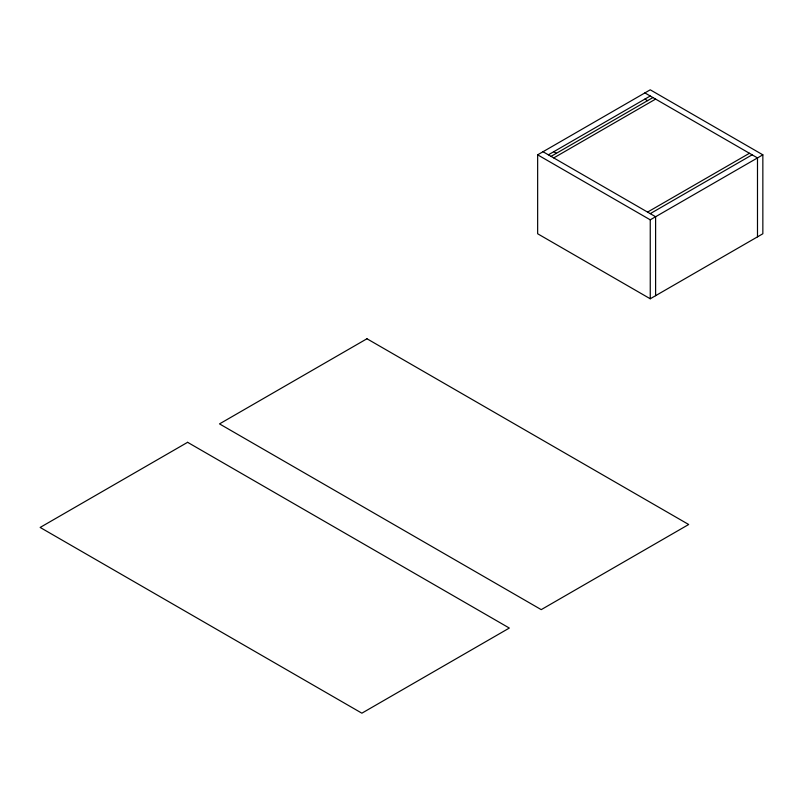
<?xml version="1.0" encoding="UTF-8"?>
<svg xmlns="http://www.w3.org/2000/svg" width="803" height="803" viewBox="0 0 803 803"><rect width="100%" height="100%" fill="white"/><g stroke="black" fill="none" stroke-linecap="round" stroke-linejoin="round"><path stroke-width="1.2" d="M537.649 154.828L650.249 89.816L762.85 154.828L762.85 233.763L650.249 298.776L537.649 233.763L537.649 154.828L650.249 219.831L762.85 154.828M548.369 154.828L650.249 96.009M551.049 156.374L652.929 97.554M553.729 157.92L655.609 99.1M647.569 212.092L749.45 153.273M650.249 213.648L752.13 154.828M644.889 92.907L757.49 157.92L757.49 236.865M644.889 99.1L647.569 100.646M553.729 151.727L556.409 153.273M543.009 151.727L655.609 216.74L655.609 295.685M650.249 219.831L650.249 298.776M187.601 442.312L40.15 527.441L361.872 713.184L509.323 628.056L187.601 442.312M366.961 338.756L219.51 423.894L541.232 609.638L688.683 524.5L366.961 338.756"/></g></svg>
